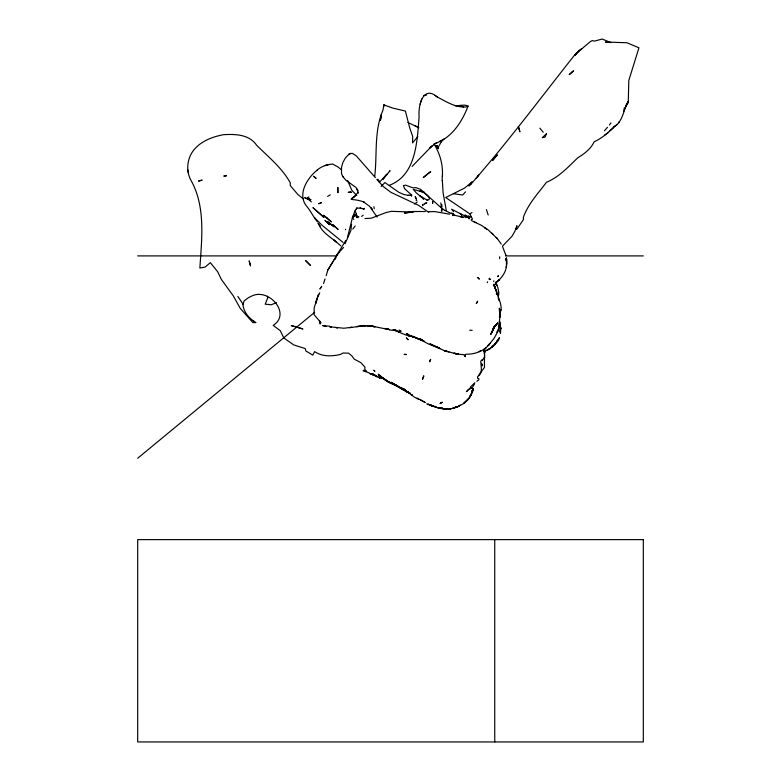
<?xml version="1.0" encoding="UTF-8"?>
<svg xmlns="http://www.w3.org/2000/svg" width="781" height="781" viewBox="0 0 781 781"><rect width="100%" height="100%" fill="white"/><g stroke="black" fill="none" stroke-linecap="round" stroke-linejoin="round"><path stroke-width="1.17" d="M487.246 282.702L487.608 281.795M442.388 176.057C443.11 164.654 439.937 153.535 433.943 143.821M484.376 353.656L484.376 352.885L484.279 353.773M484.581 348.716L484.65 353.041M499.489 322.641L498.874 327.083L499.762 322.738M500.23 331.759L500.631 328.205L500.436 332.569L500.328 324.916L500.279 333.057M499.459 316.071L500.084 312.732L499.781 315.495L499.362 308.251L499.996 315.719L499.528 310.33L499.84 312.605M499.498 323.129L499.264 326.819L497.702 331.866L493.924 338.593L488.389 345.231L489.98 343.406C484.845 350.757 475.18 354.369 466.433 354.203L465.339 354.467M499.615 258.687L499.674 256.793M500.689 327.874L500.465 330.656M498.268 298.801C498.805 293.451 499.059 287.496 495.544 283.025M500.104 312.869L501.207 307.851L500.562 303.584L494.109 284.518M496.941 281.619L497.448 281.258L495.671 282.82L499.508 279.657L495.867 282.488C503.852 276.982 508.001 268.195 506.459 258.931L506.674 264.046M484.425 349.615L484.513 348.59M374.734 176.311C377.291 154.238 373.933 130.925 383.002 110.111L383.569 106.265M351.567 224.264L350.864 230.59L345.065 243.74M500.494 311.082L499.85 315.046M473.159 389.426L472.427 392.316M472.515 390.607L472.583 390.08L472.095 392.316M455.372 105.835C458.584 105.991 466.892 103.736 467.917 106.626C456.992 108.705 446.566 101.833 437.262 96.981C423.097 84.641 418.05 105.757 419.114 116.633C417.083 141.107 416.478 174.934 389.377 185.302M441.861 211.202L442.085 209.708M623.736 111.332L624.253 107.954M438.2 148.556L437.594 147.199L438.2 148.556L438.776 146.067M473.218 388.577L472.954 390.246L473.237 388.626M452.882 215.654L453.439 213.408M465.535 216.532L465.349 217.548L465.535 216.532L464.392 216.269M472.261 391.076L472.798 389.075L471.812 392.287M506.43 265.237L506.459 257.613M499.391 316.979L499.742 315.27M352.348 217.997L347.418 237.697M506.098 267.278L506.41 265.901M441.324 211.075L441.763 209.24L442.817 209.123M500.699 311.15L501.099 309.54M624.741 108.823L628.207 101.403C623.443 109.711 623.111 120.772 614.627 126.678C608.311 132.331 602.112 138.296 594.175 141.761C590.905 148.839 584.286 153.867 577.745 157.821C568.217 166.958 558.854 177.228 546.436 182.305C537.972 193.639 528.249 203.695 523.319 217.421L523.514 219.461L517.012 229.038L516.124 229.409L516.924 225.719L514.884 231.293L511.994 236.252L502.456 246.2M472.095 391.515L472.437 390.275M499.557 337.782L498.542 340.243L494.168 345.427L489.209 349.273L483.771 351.665M493.68 281.58L493.865 280.818M323.559 283.581L325.013 278.954M326.185 275.693L327.854 270.05L345.69 240.577M316.207 303.184L315.954 301.915L318.57 294.31L314.216 307.636L314.06 314.577L321.001 322.836M499.547 320.561L499.957 313.454M420.129 104.137L421.72 98.875M498.473 329.172L496.95 332.335L498.073 330.5M626.362 104.576L625.737 106.616L628.256 102.731L628.812 80.384L638.956 47.807L626.909 42.75L605.49 42.037L610.908 42.555L602.083 39.05L594.507 41.12L592.193 40.583L590.094 41.783L574.796 54.787C540.579 98.084 507.24 142.777 470.972 184.131L468.971 185.868L471.958 182.071L470.972 184.131M468.18 105.786C462.411 121.24 452.033 137.612 435.72 143.226L436.667 143.001L434.822 143.821M498.932 338.31L499.127 337.734M364.034 208.683L356.878 207.971L355.121 210.616L352.407 217.967L353.822 219.402M471.255 394.005L469.342 398.154L463.738 403.26L469.049 398.085M384.115 105.113L383.696 104.674L383.686 106.187L385.394 105.464L392.706 108.071L405.388 111.058L409.722 127.908L412.661 136.324L412.583 142.894L417.835 136.548M471.392 394.63L467.692 400.038L464.148 403.279L457.725 406.755L453.761 407.877L457.539 406.706M474.575 383.705L472.485 387.288L471.451 388.352L471.216 387.513L469.732 389.084L470.621 386.829L474.877 382.749M618.855 122.656L619.294 121.514M492.87 330.158L493.26 329.182L490.78 334.493L492.723 330.158M315.954 301.915L316.891 299.621M471.304 393.858L470.748 395.225L471.539 393.341M318.775 295.042L319.722 292.748M356.37 209.171L356.878 207.971M358.03 192.487C348.228 203.275 350.015 196.978 364.59 202.191M355.121 210.616L356.409 214.316L353.022 216.386L352.407 217.967L353.237 217.284M354.105 214.209L352.407 217.967L356.409 214.316L356.497 217.577L356.868 215.234L353.022 216.386M499.137 321.469L499.371 320.942M471.392 394.122L470.387 395.86M336.992 255.426L337.87 253.552L343.572 247.45M339.559 252.214L337.87 253.552L334.844 259.683M494.685 285.085L496.55 281.931M439.41 145.266L441.548 141.176L441.119 141.849L444.301 138.627M497.673 340.536L498.219 339.501M470.455 395.664L471.626 393.722M491.893 332.11L491.259 333.292L495.252 325.687L492.977 328.703L497.731 322.875L493.475 327.61L498.034 323.051M497.8 340.223L498.356 339.198M471.119 394.551L469.781 396.748M327.854 270.05L332.862 261.811M336.64 255.612L337.87 253.552M334.122 259.741L335.381 257.681M476.312 178.058L478.685 175.1L477.787 176.067M321.733 286.285L319.917 288.96L320.923 287.691M352.661 197.759L351.186 199.272L352.661 198.823M604.504 130.739L607.501 127.283M355.17 225.982L352.787 229.097M609.424 124.96L610.967 122.89M496.98 341.551L494.51 344.392M469.918 396.299L470.631 395.371M311.375 201.918L307.724 198.462L308.846 197.017L308.231 197.905L308.026 197.329M468.971 185.868L471.958 182.071L464.51 188.123L445.697 197.515L469.957 213.955L472.3 218.865M496.599 341.961L494.871 343.865M488.886 278.993L489.511 278.241M468.493 389.426L466.521 391.613L469.508 388.596M579.326 50.326L575.011 55.178L579.326 50.326L581.689 48.725M465.515 191.882L462.703 194.996L453.4 193.737M381.157 186.513L384.887 182.549L399.091 192.468L403.816 194.508L408.258 195.348L411.899 195.318L404.656 188.758L403.386 185.644L405.642 185.146L412.758 187.801L416.019 187.655L420.705 189.451L442.3 208.771L441.704 208.634M613.573 127.488L609.717 130.876M353.11 216.327L356.409 214.316L354.301 216.239M379.273 182.403L386.81 174.241L382.963 179.298L390.08 170.707L389.338 171.342M412.124 166.421L431.952 145.979L429.452 148.253L434.968 143.811M375.349 177.619L356.292 155.868L352.309 153.31L349.175 153.974L345.378 157.977L342.937 162.409L341.512 167.251L341.522 173.655L342.634 176.281L345.827 180.186L355.931 187.42L358.137 190.779M493.006 345.514L491.61 346.579M617.107 124.452L613.251 127.078M493.201 345.319L494.139 344.548M137.69 458.232L314.616 312.341M356.009 195.611L353.295 197.329L354.271 196.773M363.204 209.552L364.561 208.468L364.141 208.8M354.847 215.536L356.409 214.316M361.681 216.396L363.204 215.263M414.438 204.036L417.21 201.976M469.957 213.955L471.958 212.52M604.719 135.054L608.506 132.438M486.622 350.415L488.935 348.814M484.913 348.736L486.016 347.994M380.757 378.316L379.371 377.906M327.639 196.382L330.265 194.82M458.398 406.315L460.185 405.163L457.217 407.018L452.668 408.248L456.348 407.067C447.279 411.284 436.53 408.102 427.92 404.148L429.12 404.49M424.347 204.085L426.826 202.63L424.083 203.851M480.295 351.001L480.813 350.718L479.085 351.655M471.041 219.969L472.124 219.383M439.518 141.439L441.997 140.16M483.439 351.401L484.298 351.001L483.459 351.362M349.175 153.974L350.649 153.301M276.523 302.677L271.232 304.766L265.218 304.19L267.746 297.815L267.414 296.175M341.473 169.936L338.29 167.163L332.784 164.078C327.102 164.352 321.518 166.363 317.145 170.024L317.594 169.819C307.655 177.453 297.395 193.522 305.986 205.432C310.418 210.47 313.249 216.796 317.486 221.863M483.644 351.606L485.538 350.884L483.81 351.509M324.935 165.64L329.113 164.43M326.341 165.24L327.6 164.85M478.441 375.446L484.435 367.49L484.523 354.262L484.63 357.649L484.376 357.229L482.375 360.529L481.897 359.748L480.793 361.164C480.754 366.562 483.41 373.22 477.542 376.725L477.679 378.492L478.86 378.658L478.841 379.781L476.859 381.235M423.683 95.643L426.68 94.97M349.644 327.727L351.733 327.278L343.923 328.245L329.689 326.78L331.369 327.112M425.303 211.534L413.061 211.495L404.499 213.076L409.088 212.559M413.061 211.495L411.538 211.778M451.008 408.678L447.689 408.883M448.87 409.137L451.125 408.756M359.348 326.175L356.673 326.624L366.211 325.599L363.038 325.521L373.845 326.478L370.565 325.804L387.435 329.299M329.66 326.185L326.985 325.96M350.484 327.542L365.576 325.54L360.812 326.028M310.77 199.565L308.964 199.76L304.658 197.73L310.77 199.565L308.065 199.204M469.693 330.265L472.134 330.304M453.146 213.369L451.252 213.164M381.479 378.346L383.11 378.316M137.69 255.904L336.338 255.904M505.453 255.904L643.31 255.904M428.994 211.69L434.978 211.612L449.631 214.189M408.258 195.348L409.264 195.367M364.922 218.534L371.229 218.231L385.814 212.627L391.33 211.339L413.686 212.041M367.138 325.833L370.741 325.999M396.231 330.461L390.344 330.08M410.328 195.367L410.826 195.387M381.87 377.994L383.442 378.063M306.738 198.452L309.461 198.579L307.724 198.462M368.036 325.862L369.93 325.95M463.66 354.681L457.022 354.096L444.028 350.552L429.901 343.806L439.644 348.365L428.867 344.157L420.725 339.872L421.994 340.379L410.796 336.006L413.715 336.992L407.789 335.518L413.247 336.738L405.788 334.971L393.116 329.777L395.938 330.256M336.181 327.874L337.519 327.971M438.981 407.809L440.074 407.975L437.663 407.623L446.273 408.99L441.04 408.287M443.598 408.609L441.734 408.346L444.164 408.785M427.685 200.229C433.611 198.657 422.511 191.111 419.973 190.974L424.649 192.516L413.286 189.402L416.273 192.868L421.847 197.408L419.895 195.777L426.846 199.995M326.116 326.185L322.494 325.531L326.351 326.263M369.452 373.416L374.187 374.607M441.119 408.17L443.198 408.58M433.133 406.022L431.102 405.3L436.296 407.086L426.66 403.914M490.634 279.207L489.443 278.963L489.863 279.657M463.592 217.255L452.277 214.814M463.26 217.196L460.165 216.542L462.04 216.962M454.015 353.119L458.359 354.047L455.362 353.442M445.033 350.874L444.028 350.552L449.075 351.987M371.629 374.011L369.979 373.601L371.219 374.04M453.507 211.505L451.584 209.21L463.982 215.507L465.222 215.166L469.069 218.289L469.606 217.977L467.946 215.712L471.041 217.206M454.405 353.276L456.895 353.959L455.469 353.568M372.762 374.714L375.895 375.846L372.762 374.714L375.349 375.427M464.88 216.532L465.535 216.737M386.195 328.928L384.457 328.401M358.948 216.874L356.702 216.171L358.089 217.772M416.058 200.268L416.761 200.483M447.22 351.567L445.746 351.099L447.162 351.548M376.354 375.915L370.419 373.855M379.664 378.004L372.02 373.474L377.243 376.891L374.177 375.222M398.847 331.759L399.677 332.052L394.581 330.002L397.422 331.251M431.512 405.427L432.996 405.974L430.653 404.988M418.636 338.974L417.884 338.69L421.994 340.379M420.442 339.667L412.71 336.289L422.179 340.457M407.955 122.471L418.899 127.801M449.192 212.5L444.877 210.421M369.286 372.928L363.263 370.868L363.282 370.331L366.67 371.346L364.756 369.306L364.981 367.187L360.9 362.677L354.33 359.182L351.928 355.96L348.482 353.129L342.869 353.041L340.662 354.379C331.964 356.439 322.573 356.927 314.616 351.616L312.839 355.15L305.879 350.991L305.283 348.59L293.841 344.948L283.874 338.017L280.242 330.646L273.194 325.394C292.006 313.366 267.776 286.442 250.652 296.634A35.077 26.349 57.1 0 0 248.378 297.717L244.092 300.958L243.086 304.209L237.854 296.419M402.02 388.255L399.843 387.327M471.783 220.75L481.301 225.27L488.164 229.878L497.39 238.713L501.275 244.111M410.308 393.614L405.935 391.232L410.054 393.273M402.352 388.421L401.288 387.952L402.83 388.86M459.902 105.396L463.67 107.075M384.174 104.908L385.394 105.464M468.639 218.358L469.156 218.846L468.395 217.665L469.039 218.534M476.137 222.692L473.999 221.716M409.351 392.843L401.717 388.713L403.767 389.826M408.365 392.531L409.898 393.233L404.05 390.402L391.076 382.212L396.182 385.111M408.268 334.58L409.283 335.049L406.237 333.477L408.268 334.58L407.438 334.131M418.714 399.013L417.083 398.173L419.143 399.189M408.844 392.706L389.026 382.143L395.02 384.926L388.489 382.329L378.99 375.876L380.689 376.754M403.601 389.319L404.538 389.817M414.701 125.458L417.415 126.912M429.482 404.773L431.571 405.915M436.247 145.598L436.95 145.979M386.156 379.986L383.617 378.58L389.563 382.456L382.485 378.141M402.488 388.997L397.392 385.716M418.372 399.198L414.418 397.109L404.802 389.973L410.435 393.634M403.25 389.455L404.783 390.383M379.712 376.305L380.318 376.676L378.99 375.876M384.574 379.107L378.199 374.197L381.899 377.76M356.79 195.426L351.87 190.388L347.672 180.665M434.978 95.419L437.262 96.981M412.173 394.981L411.314 394.366L412.095 394.981M363.546 201.967L369.628 206.33L377.096 217.05M485.909 228.511L484.464 227.456L486.622 229.097M438.268 148.117L435.808 145.715M342.986 242.354L322.241 225.416L314.421 217.645L315.133 218.826L314.675 218.104M321.02 214.746L312.937 207.629L323.939 217.528L321.879 215.458M428.759 212.383L418.44 205.266L390.744 192.243L383.403 186.649L376.803 179.376M340.741 245.81L334.024 240.011L336.484 242.159C330.002 236.672 321.899 232.338 318.668 223.942L320.093 226.129L317.935 223.278M491.825 233.177L493.133 234.339M303.467 199.018L297.864 194.508L290.239 185.546L290.327 182.92C282.087 167.866 268.479 157.088 256.539 145.159C249.305 134.361 235.208 133.981 223.473 134.693C213.203 136.636 202.591 140.463 195.309 148.273C187.43 156.503 185.487 169.389 190.554 179.591C205.911 206.155 201.732 238.771 199.868 268.039L205.13 267.092L210.314 262.66L217.596 271.612L221.413 279.5L233.207 295.726L240.255 308.397L252.898 322.641L255.934 322.553L253.161 320.757L253.63 321.02C247.909 317.164 243.438 311.199 242.92 304.131M497.39 238.713L496.238 237.502L496.628 237.912M370.975 207.531L372.42 209.201M360.178 207.375L360.978 208.332M539.837 128.152L543.225 132.262M421.691 197.076L423.644 199.458M356.614 188.611L358.44 193.063M342.634 176.281L343.542 177.492M345.387 229.263L345.71 229.76M495.994 283.767L496.882 285.319L496.101 283.864M502.515 246.425L505.824 255.182M438.463 148.039L437.565 145.666M495.359 282.39L495.789 283.318M416.166 198.813L415.199 196.627L416.4 199.175M320.161 324.037L319.751 321.02M493.738 284.313L494.353 285.934L493.856 284.391M486.446 209.63L488.164 214.99M494.763 287.437L495.164 288.745M518.369 126.532L519.882 131.823L518.428 126.444M494.432 286.49L494.227 285.651L494.471 286.773M506.459 258.931L506.703 259.927M411.128 194.586L411.528 196.314M500.582 327.454L500.27 325.941L500.592 328.547L499.967 321.733M505.639 254.469L505.756 255.065M187.762 169.789L188.309 172.689M373.884 206.682L374.226 208.712M496.335 293.431L496.521 294.574M446.293 210.519L443.071 192.634L442.349 180.557M500.318 323.676L500.416 324.408M320.073 322.904L320.161 323.49M440.845 202.904L441.46 208.039M484.591 351.958L484.679 353.1M441.773 204.485L441.968 207.15M500.494 330.314L500.562 333.096M494.744 539.622L494.744 741.95M442.202 180.655A40.056 8.708 -88.5 0 1 442.241 176.076M377.701 179.2A57.218 5.008 48.9 0 1 379.371 181.241M444.799 210.323A18.148 3.046 40.7 0 1 442.749 209.025M427.539 200.121A10.221 1.513 33 0 1 426.651 199.838M451.447 213.369A45.288 8.376 42.2 0 1 449.436 212.764M499.957 314.655L499.84 317.291L499.957 314.655M484.484 348.765L484.542 352.856L484.484 348.765M500.289 310.467L500.24 311.98L500.289 310.467M498.561 293.08L498.473 295.238L498.493 291.118L498.561 293.08M422.804 204.456L422.746 205.647L422.804 204.456M466.316 216.815L466.111 216.327L466.316 216.815M432.703 201.81L432.596 203.48L432.703 201.81M337.782 187.479L337.9 192.614L337.782 187.479M381.343 114.827L380.464 120.215L381.343 114.827M430.136 360.314L429.667 361.798L430.653 359.328L430.136 360.314M494.236 327.024L492.44 331.095L494.236 327.024M423.751 375.983L422.521 379.205L423.751 375.983M546.407 133.776L545.021 137.124L542.258 137.681L546.407 133.776M477.591 301.31L476.371 303.487L477.591 301.31M498.229 275.791L497.868 276.542L498.229 275.791M472.32 392.472L471.695 393.243L472.32 392.472M494.178 158.523L492.528 160.554L497.331 154.794L494.178 158.523M496.853 341.18L497.351 340.604L496.853 341.18M489.111 344.45L488.008 345.573L489.111 344.45M440.923 402.83L440.054 403.621L442.339 402.225L440.923 402.83M572.239 71.911L569.203 74.634L573.596 70.837L572.239 71.911M490.683 347.945L489.326 349.078L490.683 347.945M426.777 174.583L423.292 177.541L430.692 171.586L426.777 174.583M493.016 346.208L491.356 347.428L493.016 346.208M201.957 180.167L198.667 181.026L201.957 180.167M321.372 202.728L318.853 203.685L321.372 202.728M226.392 175.745L223.991 176.057L226.392 175.745M350.327 191.989L348.199 192.331L351.557 192.311L350.327 191.989M643.31 539.622L137.69 539.622L137.69 741.95L643.31 741.95L643.31 539.622M405.261 354.428L404.07 354.418L406.452 354.515L405.261 354.428M374.919 326.741L373.084 326.526L374.86 326.809M458.379 354.037L457.051 353.832L458.359 354.047M454.776 215.38L453.253 215.058L454.776 215.4M297.424 327.288L291.225 325.56L302.911 328.977L297.424 327.288M397.549 385.892L391.301 383.071L397.549 385.892M389.602 329.787L387.142 328.469L389.602 329.787M437.643 347.33L435.681 346.413L439.586 348.365L437.643 347.33M439.869 348.59L438.414 347.848L439.869 348.59M400.126 330.714L399.013 330.158L401.102 331.251L400.126 330.714M422.501 400.985L419.846 399.491L425.196 402.547L422.501 400.985M421.828 339.813L420.178 338.876L424.347 341.453L421.828 339.813M406.091 390.695L403.504 388.665L406.091 390.695M374.782 371.121L373.962 370.35L374.782 371.121M315.973 178.224L313.679 176.33L315.973 178.224M326.995 217.948L323.422 215.234L331.339 221.931L326.995 217.948M333.917 226.685L327.542 221.619L333.917 226.685M337.968 229.321L332.647 224.606L337.968 229.321M479.163 278.983L477.777 277.548L479.163 278.983M310.301 265.276L305.556 260.532L310.301 265.276M327.376 222.595L324.964 220.379L329.621 224.733L327.376 222.595M408.082 339.637L406.432 338.036L408.082 339.637M461.708 215.078L460.282 213.603L461.708 215.078M466.237 216.239L465.222 215.166L466.892 216.991L466.237 216.239M465.134 356.136L464.314 354.994L465.486 356.741L465.134 356.136M495.125 287.789L493.943 284.831L495.125 287.789M498.834 299.172L499.293 300.558L498.834 299.172M497.106 294.291L496.56 292.807L497.106 294.291M506.322 259.809L505.805 258.462L506.439 261.079L506.322 259.809M494.89 287.369L494.637 286.568L495.31 288.716L494.89 287.369M482.238 365.684L481.838 364.044L482.238 365.684M250.506 265.735L249.227 261.098L250.506 265.735M496.052 290.962L495.652 289.321L496.052 290.962M500.113 334.58L500.113 334.58M500.621 328.557L500.601 327.639L500.621 328.557"/></g></svg>
